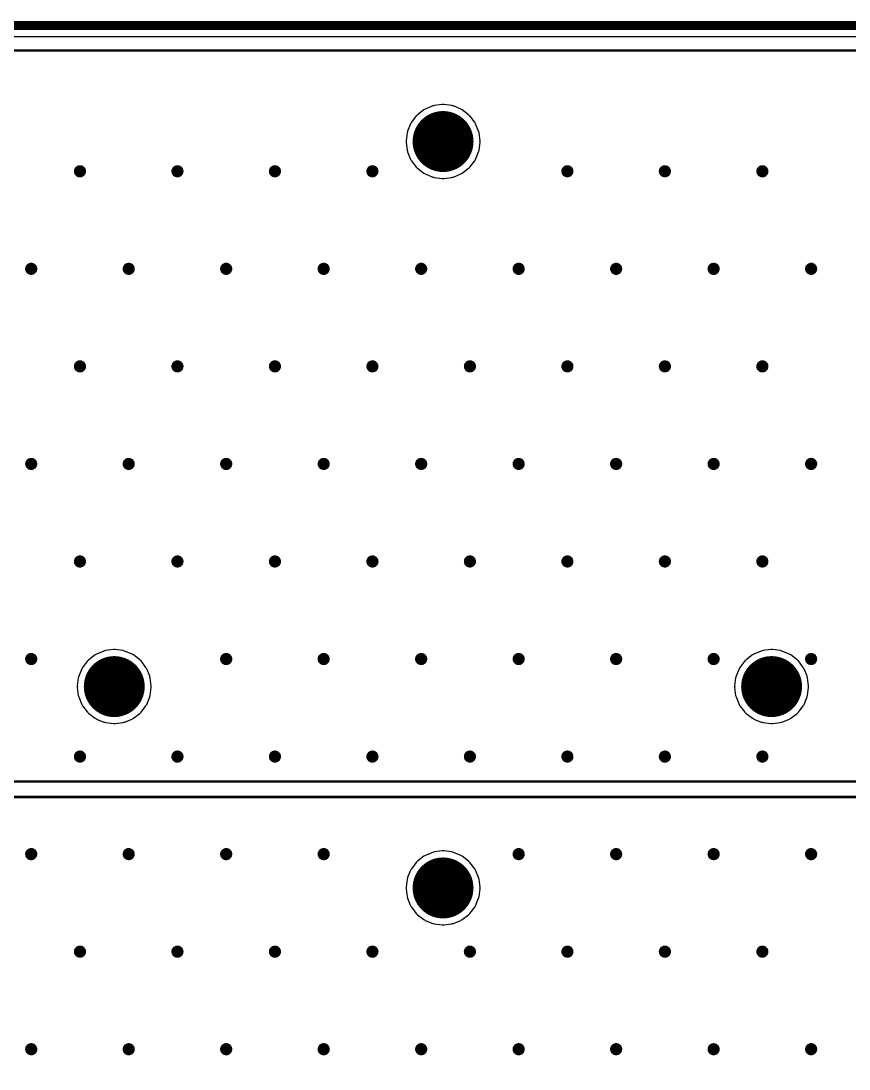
# Model space of a CAD drawing. Header units: millimetres. Extents: x 56 to 179, y 42 to 122.
# Drawn here: x 97.58 to 131.56, y 79.19 to 122.16 of the extents above; entities that cross this region are included whole.
import ezdxf

# ---------------------------------------------------------------- set-up
doc = ezdxf.new("R2010")
doc.units = ezdxf.units.MM
for name, color, linetype in [('BottomLayer', 5, 'Continuous'), ('BottomSolder', 6, 'Continuous'), ('KeepOutLayer', 6, 'Continuous'), ('Mechanical29', 56, 'Continuous'), ('MultiLayer', 9, 'Continuous'), ('PadHoleLayer', 156, 'Continuous'), ('TopLayer', 1, 'Continuous'), ('TopOverlay', 2, 'Continuous'), ('TopSolder', 216, 'Continuous'), ('ViaHoleLayer', 16, 'Continuous')]:
    doc.layers.add(name, color=color, linetype=linetype)

# ---------------------------------------------------------------- blocks, each defined once
blk = doc.blocks.new('BATTHOLDER_9V_BH9V_PC_ND_12')
at = {"layer": 'BottomLayer'}
for points, const_width in [([(-19.666, 11.175, 1), (-18.904, 11.175, 1)], 0.762), ([(7.304, 11.175, 1), (8.066, 11.175, 1)], 0.762), ([(18.535, 6.435, 1), (20.035, 6.435, 1)], 1.5), ([(18.535, -6.265, 1), (20.035, -6.265, 1)], 1.5), ([(-6.186, -11.175, 1), (-5.424, -11.175, 1)], 0.762)]:
    blk.add_lwpolyline(points, format="xyb", close=True, dxfattribs=dict(at, const_width=const_width))
at = {"layer": 'BottomSolder'}
for points, const_width in [([(-19.717, 11.175, 1), (-18.853, 11.175, 1)], 0.864), ([(7.253, 11.175, 1), (8.117, 11.175, 1)], 0.864), ([(18.484, 6.435, 1), (20.086, 6.435, 1)], 1.602), ([(18.484, -6.265, 1), (20.086, -6.265, 1)], 1.602), ([(-6.237, -11.175, 1), (-5.373, -11.175, 1)], 0.864)]:
    blk.add_lwpolyline(points, format="xyb", close=True, dxfattribs=dict(at, const_width=const_width))
at = {"layer": 'MultiLayer'}
for points, const_width in [([(-19.666, 11.175, 1), (-18.904, 11.175, 1)], 0.762), ([(7.304, 11.175, 1), (8.066, 11.175, 1)], 0.762), ([(18.535, 6.435, 1), (20.035, 6.435, 1)], 1.5), ([(18.535, -6.265, 1), (20.035, -6.265, 1)], 1.5), ([(-6.186, -11.175, 1), (-5.424, -11.175, 1)], 0.762)]:
    blk.add_lwpolyline(points, format="xyb", close=True, dxfattribs=dict(at, const_width=const_width))
at = {"layer": 'PadHoleLayer'}
for points, const_width in [([(-19.91, 11.175, 1), (-18.66, 11.175, 1)], 1.25), ([(7.06, 11.175, 1), (8.31, 11.175, 1)], 1.25), ([(18.985, 6.435, 1), (19.585, 6.435, 1)], 0.6), ([(18.985, -6.265, 1), (19.585, -6.265, 1)], 0.6), ([(-6.43, -11.175, 1), (-5.18, -11.175, 1)], 1.25)]:
    blk.add_lwpolyline(points, format="xyb", close=True, dxfattribs=dict(at, const_width=const_width))
at = {"layer": 'TopLayer'}
for points, const_width in [([(-19.666, 11.175, 1), (-18.904, 11.175, 1)], 0.762), ([(7.304, 11.175, 1), (8.066, 11.175, 1)], 0.762), ([(18.535, 6.435, 1), (20.035, 6.435, 1)], 1.5), ([(18.535, -6.265, 1), (20.035, -6.265, 1)], 1.5), ([(-6.186, -11.175, 1), (-5.424, -11.175, 1)], 0.762)]:
    blk.add_lwpolyline(points, format="xyb", close=True, dxfattribs=dict(at, const_width=const_width))
at = {"layer": 'TopOverlay', "const_width": 0.1}
for points in [[(21.526, 15.064), (-33.076, 15.064)], [(-33.076, 15.064), (-33.076, -14.906)], [(21.526, 15.064), (21.526, -14.906)], [(21.526, -14.906), (-33.076, -14.906)]]:
    blk.add_lwpolyline(points, dxfattribs=at)
at = {"layer": 'TopOverlay', "const_width": 0.05}
for points in [[(-33.101, 15.064, 1), (-33.051, 15.064, 1)], [(-33.101, 15.064, 1), (-33.051, 15.064, 1)], [(21.501, 15.064, 1), (21.551, 15.064, 1)], [(21.501, 15.064, 1), (21.551, 15.064, 1)], [(-33.101, -14.906, 1), (-33.051, -14.906, 1)], [(-33.101, -14.906, 1), (-33.051, -14.906, 1)], [(21.501, -14.906, 1), (21.551, -14.906, 1)], [(21.501, -14.906, 1), (21.551, -14.906, 1)]]:
    blk.add_lwpolyline(points, format="xyb", close=True, dxfattribs=at)
at = {"layer": 'TopSolder'}
for points, const_width in [([(-19.717, 11.175, 1), (-18.853, 11.175, 1)], 0.864), ([(7.253, 11.175, 1), (8.117, 11.175, 1)], 0.864), ([(18.484, 6.435, 1), (20.086, 6.435, 1)], 1.602), ([(18.484, -6.265, 1), (20.086, -6.265, 1)], 1.602), ([(-6.237, -11.175, 1), (-5.373, -11.175, 1)], 0.864)]:
    blk.add_lwpolyline(points, format="xyb", close=True, dxfattribs=dict(at, const_width=const_width))
blk = doc.blocks.new('BATTHOLDER_9V_BH9V_PC_ND_13')
at = {"layer": 'BottomLayer'}
for points, const_width in [([(-19.666, 11.175, 1), (-18.904, 11.175, 1)], 0.762), ([(7.304, 11.175, 1), (8.066, 11.175, 1)], 0.762), ([(18.535, 6.435, 1), (20.035, 6.435, 1)], 1.5), ([(18.535, -6.265, 1), (20.035, -6.265, 1)], 1.5), ([(-6.186, -11.175, 1), (-5.424, -11.175, 1)], 0.762)]:
    blk.add_lwpolyline(points, format="xyb", close=True, dxfattribs=dict(at, const_width=const_width))
at = {"layer": 'BottomSolder'}
for points, const_width in [([(-19.717, 11.175, 1), (-18.853, 11.175, 1)], 0.864), ([(7.253, 11.175, 1), (8.117, 11.175, 1)], 0.864), ([(18.484, 6.435, 1), (20.086, 6.435, 1)], 1.602), ([(18.484, -6.265, 1), (20.086, -6.265, 1)], 1.602), ([(-6.237, -11.175, 1), (-5.373, -11.175, 1)], 0.864)]:
    blk.add_lwpolyline(points, format="xyb", close=True, dxfattribs=dict(at, const_width=const_width))
at = {"layer": 'MultiLayer'}
for points, const_width in [([(-19.666, 11.175, 1), (-18.904, 11.175, 1)], 0.762), ([(7.304, 11.175, 1), (8.066, 11.175, 1)], 0.762), ([(18.535, 6.435, 1), (20.035, 6.435, 1)], 1.5), ([(18.535, -6.265, 1), (20.035, -6.265, 1)], 1.5), ([(-6.186, -11.175, 1), (-5.424, -11.175, 1)], 0.762)]:
    blk.add_lwpolyline(points, format="xyb", close=True, dxfattribs=dict(at, const_width=const_width))
at = {"layer": 'PadHoleLayer'}
for points, const_width in [([(-19.91, 11.175, 1), (-18.66, 11.175, 1)], 1.25), ([(7.06, 11.175, 1), (8.31, 11.175, 1)], 1.25), ([(18.985, 6.435, 1), (19.585, 6.435, 1)], 0.6), ([(18.985, -6.265, 1), (19.585, -6.265, 1)], 0.6), ([(-6.43, -11.175, 1), (-5.18, -11.175, 1)], 1.25)]:
    blk.add_lwpolyline(points, format="xyb", close=True, dxfattribs=dict(at, const_width=const_width))
at = {"layer": 'TopLayer'}
for points, const_width in [([(-19.666, 11.175, 1), (-18.904, 11.175, 1)], 0.762), ([(7.304, 11.175, 1), (8.066, 11.175, 1)], 0.762), ([(18.535, 6.435, 1), (20.035, 6.435, 1)], 1.5), ([(18.535, -6.265, 1), (20.035, -6.265, 1)], 1.5), ([(-6.186, -11.175, 1), (-5.424, -11.175, 1)], 0.762)]:
    blk.add_lwpolyline(points, format="xyb", close=True, dxfattribs=dict(at, const_width=const_width))
at = {"layer": 'TopOverlay', "const_width": 0.1}
for points in [[(21.526, 15.064), (-33.076, 15.064)], [(-33.076, 15.064), (-33.076, -14.906)], [(21.526, 15.064), (21.526, -14.906)], [(21.526, -14.906), (-33.076, -14.906)]]:
    blk.add_lwpolyline(points, dxfattribs=at)
at = {"layer": 'TopOverlay', "const_width": 0.05}
for points in [[(-33.101, 15.064, 1), (-33.051, 15.064, 1)], [(-33.101, 15.064, 1), (-33.051, 15.064, 1)], [(21.501, 15.064, 1), (21.551, 15.064, 1)], [(21.501, 15.064, 1), (21.551, 15.064, 1)], [(-33.101, -14.906, 1), (-33.051, -14.906, 1)], [(-33.101, -14.906, 1), (-33.051, -14.906, 1)], [(21.501, -14.906, 1), (21.551, -14.906, 1)], [(21.501, -14.906, 1), (21.551, -14.906, 1)]]:
    blk.add_lwpolyline(points, format="xyb", close=True, dxfattribs=at)
at = {"layer": 'TopSolder'}
for points, const_width in [([(-19.717, 11.175, 1), (-18.853, 11.175, 1)], 0.864), ([(7.253, 11.175, 1), (8.117, 11.175, 1)], 0.864), ([(18.484, 6.435, 1), (20.086, 6.435, 1)], 1.602), ([(18.484, -6.265, 1), (20.086, -6.265, 1)], 1.602), ([(-6.237, -11.175, 1), (-5.373, -11.175, 1)], 0.864)]:
    blk.add_lwpolyline(points, format="xyb", close=True, dxfattribs=dict(at, const_width=const_width))

msp = doc.modelspace()

# ---------------------------------------------------------------- linework, layer by layer
at = {"layer": 'BottomLayer'}
for p, q in [((57.538, 121.532), (154.552, 121.532)), ((114.473, 118.677), (114.169, 118.551)), ((114.506, 118.684), (114.473, 118.677)), ((114.538, 118.695), (114.506, 118.684)), ((114.864, 118.738), (114.538, 118.695)), ((114.881, 118.736), (114.864, 118.738)), ((114.898, 118.74), (114.881, 118.736)), ((114.915, 118.736), (114.898, 118.74)), ((114.932, 118.738), (114.915, 118.736)), ((115.258, 118.695), (114.932, 118.738)), ((115.29, 118.684), (115.258, 118.695)), ((115.323, 118.677), (115.29, 118.684)), ((115.628, 118.551), (115.323, 118.677)), ((113.801, 118.269), (113.601, 118.008)), ((113.827, 118.292), (113.801, 118.269)), ((113.849, 118.317), (113.827, 118.292)), ((114.11, 118.517), (113.849, 118.317)), ((114.14, 118.532), (114.11, 118.517)), ((114.169, 118.551), (114.14, 118.532)), ((115.656, 118.532), (115.628, 118.551)), ((115.686, 118.517), (115.656, 118.532)), ((115.947, 118.317), (115.686, 118.517)), ((115.97, 118.292), (115.947, 118.317)), ((115.995, 118.269), (115.97, 118.292)), ((116.195, 118.008), (115.995, 118.269)), ((113.567, 117.949), (113.441, 117.645)), ((113.586, 117.978), (113.567, 117.949)), ((113.601, 118.008), (113.586, 117.978)), ((116.21, 117.978), (116.195, 118.008)), ((116.229, 117.949), (116.21, 117.978)), ((116.355, 117.645), (116.229, 117.949)), ((113.423, 117.58), (113.38, 117.254)), ((113.434, 117.612), (113.423, 117.58)), ((113.441, 117.645), (113.434, 117.612)), ((116.362, 117.612), (116.355, 117.645)), ((116.373, 117.58), (116.362, 117.612)), ((116.416, 117.254), (116.373, 117.58)), ((113.38, 117.254), (113.383, 117.22)), ((113.383, 117.22), (113.38, 117.186)), ((113.38, 117.186), (113.423, 116.86)), ((116.373, 116.86), (116.416, 117.186)), ((116.413, 117.22), (116.416, 117.254)), ((116.416, 117.186), (116.413, 117.22)), ((113.423, 116.86), (113.434, 116.828)), ((113.434, 116.828), (113.441, 116.795)), ((113.441, 116.795), (113.567, 116.49)), ((113.567, 116.49), (113.586, 116.462)), ((116.21, 116.462), (116.229, 116.49)), ((116.229, 116.49), (116.355, 116.795)), ((116.355, 116.795), (116.362, 116.828)), ((116.362, 116.828), (116.373, 116.86)), ((113.586, 116.462), (113.601, 116.432)), ((113.601, 116.432), (113.801, 116.171)), ((113.801, 116.171), (113.827, 116.148)), ((113.827, 116.148), (113.849, 116.123)), ((113.849, 116.123), (114.11, 115.923)), ((115.686, 115.923), (115.947, 116.123)), ((115.947, 116.123), (115.97, 116.148)), ((115.97, 116.148), (115.995, 116.171)), ((115.995, 116.171), (116.195, 116.432)), ((116.195, 116.432), (116.21, 116.462)), ((114.11, 115.923), (114.14, 115.908)), ((114.14, 115.908), (114.169, 115.889)), ((114.169, 115.889), (114.473, 115.763)), ((114.473, 115.763), (114.506, 115.756)), ((114.506, 115.756), (114.538, 115.745)), ((114.538, 115.745), (114.864, 115.702)), ((114.864, 115.702), (114.881, 115.704)), ((114.881, 115.704), (114.898, 115.7)), ((114.898, 115.7), (114.915, 115.704)), ((114.915, 115.704), (114.932, 115.702)), ((114.932, 115.702), (115.258, 115.745)), ((115.258, 115.745), (115.29, 115.756)), ((115.29, 115.756), (115.323, 115.763)), ((115.323, 115.763), (115.628, 115.889)), ((115.628, 115.889), (115.656, 115.908)), ((115.656, 115.908), (115.686, 115.923)), ((100.983, 96.327), (100.679, 96.201)), ((101.016, 96.334), (100.983, 96.327)), ((101.048, 96.345), (101.016, 96.334)), ((101.374, 96.388), (101.048, 96.345)), ((101.391, 96.386), (101.374, 96.388)), ((101.408, 96.39), (101.391, 96.386)), ((101.425, 96.386), (101.408, 96.39)), ((101.442, 96.388), (101.425, 96.386)), ((101.768, 96.345), (101.442, 96.388)), ((101.8, 96.334), (101.768, 96.345)), ((101.833, 96.327), (101.8, 96.334)), ((102.137, 96.201), (101.833, 96.327)), ((127.953, 96.327), (127.648, 96.201)), ((127.986, 96.334), (127.953, 96.327)), ((128.018, 96.345), (127.986, 96.334)), ((128.344, 96.388), (128.018, 96.345)), ((128.361, 96.386), (128.344, 96.388)), ((128.378, 96.39), (128.361, 96.386)), ((128.395, 96.386), (128.378, 96.39)), ((128.412, 96.388), (128.395, 96.386)), ((128.738, 96.345), (128.412, 96.388)), ((128.77, 96.334), (128.738, 96.345)), ((128.803, 96.327), (128.77, 96.334)), ((129.107, 96.201), (128.803, 96.327)), ((100.311, 95.919), (100.111, 95.658)), ((100.336, 95.941), (100.311, 95.919)), ((100.359, 95.967), (100.336, 95.941)), ((100.62, 96.167), (100.359, 95.967)), ((100.65, 96.182), (100.62, 96.167)), ((100.679, 96.201), (100.65, 96.182)), ((102.166, 96.182), (102.137, 96.201)), ((102.196, 96.167), (102.166, 96.182)), ((102.457, 95.967), (102.196, 96.167)), ((102.479, 95.941), (102.457, 95.967)), ((102.505, 95.919), (102.479, 95.941)), ((102.705, 95.658), (102.505, 95.919)), ((127.281, 95.919), (127.081, 95.658)), ((127.306, 95.941), (127.281, 95.919)), ((127.329, 95.967), (127.306, 95.941)), ((127.59, 96.167), (127.329, 95.967)), ((127.62, 96.182), (127.59, 96.167)), ((127.648, 96.201), (127.62, 96.182)), ((129.136, 96.182), (129.107, 96.201)), ((129.166, 96.167), (129.136, 96.182)), ((129.427, 95.967), (129.166, 96.167)), ((129.449, 95.941), (129.427, 95.967)), ((129.475, 95.919), (129.449, 95.941)), ((129.675, 95.658), (129.475, 95.919)), ((100.077, 95.599), (99.951, 95.295)), ((100.096, 95.628), (100.077, 95.599)), ((100.111, 95.658), (100.096, 95.628)), ((102.72, 95.628), (102.705, 95.658)), ((102.739, 95.599), (102.72, 95.628)), ((102.865, 95.295), (102.739, 95.599)), ((127.047, 95.599), (126.921, 95.295)), ((127.066, 95.628), (127.047, 95.599)), ((127.081, 95.658), (127.066, 95.628)), ((129.69, 95.628), (129.675, 95.658)), ((129.709, 95.599), (129.69, 95.628)), ((129.835, 95.295), (129.709, 95.599)), ((99.933, 95.23), (99.89, 94.904)), ((99.944, 95.262), (99.933, 95.23)), ((99.951, 95.295), (99.944, 95.262)), ((102.872, 95.262), (102.865, 95.295)), ((102.883, 95.23), (102.872, 95.262)), ((102.926, 94.904), (102.883, 95.23)), ((126.903, 95.23), (126.86, 94.904)), ((126.914, 95.262), (126.903, 95.23)), ((126.921, 95.295), (126.914, 95.262)), ((129.842, 95.262), (129.835, 95.295)), ((129.853, 95.23), (129.842, 95.262)), ((129.896, 94.904), (129.853, 95.23)), ((99.89, 94.904), (99.893, 94.87)), ((99.893, 94.87), (99.89, 94.836)), ((99.89, 94.836), (99.933, 94.51)), ((102.883, 94.51), (102.926, 94.836)), ((102.923, 94.87), (102.926, 94.904)), ((102.926, 94.836), (102.923, 94.87)), ((126.86, 94.904), (126.863, 94.87)), ((126.863, 94.87), (126.86, 94.836)), ((126.86, 94.836), (126.903, 94.51)), ((129.853, 94.51), (129.896, 94.836)), ((129.893, 94.87), (129.896, 94.904)), ((129.896, 94.836), (129.893, 94.87)), ((99.933, 94.51), (99.944, 94.478)), ((99.944, 94.478), (99.951, 94.445)), ((99.951, 94.445), (100.077, 94.14)), ((100.077, 94.14), (100.096, 94.112)), ((102.72, 94.112), (102.739, 94.14)), ((102.739, 94.14), (102.865, 94.445)), ((102.865, 94.445), (102.872, 94.478)), ((102.872, 94.478), (102.883, 94.51)), ((126.903, 94.51), (126.914, 94.478)), ((126.914, 94.478), (126.921, 94.445)), ((126.921, 94.445), (127.047, 94.14)), ((127.047, 94.14), (127.066, 94.112)), ((129.69, 94.112), (129.709, 94.14)), ((129.709, 94.14), (129.835, 94.445)), ((129.835, 94.445), (129.842, 94.478)), ((129.842, 94.478), (129.853, 94.51)), ((100.096, 94.112), (100.111, 94.082)), ((100.111, 94.082), (100.311, 93.821)), ((100.311, 93.821), (100.336, 93.798)), ((100.336, 93.798), (100.359, 93.773)), ((100.359, 93.773), (100.62, 93.573)), ((102.196, 93.573), (102.457, 93.773)), ((102.457, 93.773), (102.479, 93.798)), ((102.479, 93.798), (102.505, 93.821)), ((102.505, 93.821), (102.705, 94.082)), ((102.705, 94.082), (102.72, 94.112)), ((127.066, 94.112), (127.081, 94.082)), ((127.081, 94.082), (127.281, 93.821)), ((127.281, 93.821), (127.307, 93.798)), ((127.307, 93.798), (127.329, 93.773)), ((127.329, 93.773), (127.59, 93.573)), ((129.166, 93.573), (129.427, 93.773)), ((129.427, 93.773), (129.45, 93.798)), ((129.45, 93.798), (129.475, 93.821)), ((129.475, 93.821), (129.675, 94.082)), ((129.675, 94.082), (129.69, 94.112)), ((100.62, 93.573), (100.65, 93.558)), ((100.65, 93.558), (100.679, 93.539)), ((100.679, 93.539), (100.983, 93.413)), ((100.983, 93.413), (101.016, 93.406)), ((101.016, 93.406), (101.048, 93.395)), ((101.048, 93.395), (101.374, 93.352)), ((101.374, 93.352), (101.391, 93.354)), ((101.391, 93.354), (101.408, 93.35)), ((101.408, 93.35), (101.425, 93.354)), ((101.425, 93.354), (101.442, 93.352)), ((101.442, 93.352), (101.768, 93.395)), ((101.768, 93.395), (101.8, 93.406)), ((101.8, 93.406), (101.833, 93.413)), ((101.833, 93.413), (102.137, 93.539)), ((102.137, 93.539), (102.166, 93.558)), ((102.166, 93.558), (102.196, 93.573)), ((127.59, 93.573), (127.62, 93.558)), ((127.62, 93.558), (127.648, 93.539)), ((127.648, 93.539), (127.953, 93.413)), ((127.953, 93.413), (127.986, 93.406)), ((127.986, 93.406), (128.018, 93.395)), ((128.018, 93.395), (128.344, 93.352)), ((128.344, 93.352), (128.361, 93.354)), ((128.361, 93.354), (128.378, 93.35)), ((128.378, 93.35), (128.395, 93.354)), ((128.395, 93.354), (128.412, 93.352)), ((128.412, 93.352), (128.738, 93.395)), ((128.738, 93.395), (128.77, 93.406)), ((128.77, 93.406), (128.803, 93.413)), ((128.803, 93.413), (129.107, 93.539)), ((129.107, 93.539), (129.136, 93.558)), ((129.136, 93.558), (129.166, 93.573)), ((114.864, 88.131), (114.538, 88.088)), ((114.881, 88.129), (114.864, 88.131)), ((114.898, 88.133), (114.881, 88.129)), ((114.915, 88.129), (114.898, 88.133)), ((114.932, 88.131), (114.915, 88.129)), ((115.258, 88.088), (114.932, 88.131)), ((113.827, 87.685), (113.801, 87.662)), ((113.849, 87.71), (113.827, 87.685)), ((114.11, 87.91), (113.849, 87.71)), ((114.14, 87.925), (114.11, 87.91)), ((114.169, 87.944), (114.14, 87.925)), ((114.473, 88.07), (114.169, 87.944)), ((114.506, 88.077), (114.473, 88.07)), ((114.538, 88.088), (114.506, 88.077)), ((115.29, 88.077), (115.258, 88.088)), ((115.323, 88.07), (115.29, 88.077)), ((115.628, 87.944), (115.323, 88.07)), ((115.656, 87.925), (115.628, 87.944)), ((115.686, 87.91), (115.656, 87.925)), ((115.947, 87.71), (115.686, 87.91)), ((115.97, 87.685), (115.947, 87.71)), ((115.995, 87.662), (115.97, 87.685)), ((113.567, 87.342), (113.441, 87.038)), ((113.586, 87.371), (113.567, 87.342)), ((113.601, 87.401), (113.586, 87.371)), ((113.801, 87.662), (113.601, 87.401)), ((116.195, 87.401), (115.995, 87.662)), ((116.21, 87.371), (116.195, 87.401)), ((116.229, 87.342), (116.21, 87.371)), ((116.355, 87.038), (116.229, 87.342)), ((113.423, 86.973), (113.38, 86.647)), ((113.434, 87.005), (113.423, 86.973)), ((113.441, 87.038), (113.434, 87.005)), ((116.362, 87.005), (116.355, 87.038)), ((116.373, 86.973), (116.362, 87.005)), ((116.416, 86.647), (116.373, 86.973)), ((113.38, 86.647), (113.383, 86.613)), ((113.383, 86.613), (113.38, 86.579)), ((113.38, 86.579), (113.423, 86.253)), ((116.373, 86.253), (116.416, 86.579)), ((116.413, 86.613), (116.416, 86.647)), ((116.416, 86.579), (116.413, 86.613)), ((113.423, 86.253), (113.434, 86.221)), ((113.434, 86.221), (113.441, 86.188)), ((113.441, 86.188), (113.567, 85.883)), ((116.229, 85.883), (116.355, 86.188)), ((116.355, 86.188), (116.362, 86.221)), ((116.362, 86.221), (116.373, 86.253)), ((113.567, 85.883), (113.586, 85.855)), ((113.586, 85.855), (113.601, 85.825)), ((113.601, 85.825), (113.801, 85.564)), ((113.801, 85.564), (113.827, 85.541)), ((113.827, 85.541), (113.849, 85.516)), ((115.947, 85.516), (115.97, 85.541)), ((115.97, 85.541), (115.995, 85.564)), ((115.995, 85.564), (116.195, 85.825)), ((116.195, 85.825), (116.21, 85.855)), ((116.21, 85.855), (116.229, 85.883)), ((113.849, 85.516), (114.11, 85.316)), ((114.11, 85.316), (114.14, 85.301)), ((114.14, 85.301), (114.169, 85.282)), ((114.169, 85.282), (114.473, 85.156)), ((114.473, 85.156), (114.506, 85.149)), ((114.506, 85.149), (114.538, 85.138)), ((114.538, 85.138), (114.864, 85.095)), ((114.864, 85.095), (114.881, 85.097)), ((114.881, 85.097), (114.898, 85.093)), ((114.898, 85.093), (114.915, 85.097)), ((114.915, 85.097), (114.932, 85.095)), ((114.932, 85.095), (115.258, 85.138)), ((115.258, 85.138), (115.29, 85.149)), ((115.29, 85.149), (115.323, 85.156)), ((115.323, 85.156), (115.628, 85.282)), ((115.628, 85.282), (115.656, 85.301)), ((115.656, 85.301), (115.686, 85.316)), ((115.686, 85.316), (115.947, 85.516))]:
    msp.add_line(p, q, dxfattribs=at)
at = {"layer": 'BottomLayer', "const_width": 0.25}
for points in [[(99.875, 116, 1), (100.125, 116, 1)], [(103.875, 116, 1), (104.125, 116, 1)], [(107.875, 116, 1), (108.125, 116, 1)], [(111.875, 116, 1), (112.125, 116, 1)], [(119.875, 116, 1), (120.125, 116, 1)], [(123.875, 116, 1), (124.125, 116, 1)], [(127.875, 116, 1), (128.125, 116, 1)], [(97.875, 112, 1), (98.125, 112, 1)], [(101.875, 112, 1), (102.125, 112, 1)], [(105.875, 112, 1), (106.125, 112, 1)], [(109.875, 112, 1), (110.125, 112, 1)], [(113.875, 112, 1), (114.125, 112, 1)], [(117.875, 112, 1), (118.125, 112, 1)], [(121.875, 112, 1), (122.125, 112, 1)], [(125.875, 112, 1), (126.125, 112, 1)], [(129.875, 112, 1), (130.125, 112, 1)], [(99.875, 108, 1), (100.125, 108, 1)], [(103.875, 108, 1), (104.125, 108, 1)], [(107.875, 108, 1), (108.125, 108, 1)], [(111.875, 108, 1), (112.125, 108, 1)], [(115.875, 108, 1), (116.125, 108, 1)], [(119.875, 108, 1), (120.125, 108, 1)], [(123.875, 108, 1), (124.125, 108, 1)], [(127.875, 108, 1), (128.125, 108, 1)], [(97.875, 104, 1), (98.125, 104, 1)], [(101.875, 104, 1), (102.125, 104, 1)], [(105.875, 104, 1), (106.125, 104, 1)], [(109.875, 104, 1), (110.125, 104, 1)], [(113.875, 104, 1), (114.125, 104, 1)], [(117.875, 104, 1), (118.125, 104, 1)], [(121.875, 104, 1), (122.125, 104, 1)], [(125.875, 104, 1), (126.125, 104, 1)], [(129.875, 104, 1), (130.125, 104, 1)], [(99.875, 100, 1), (100.125, 100, 1)], [(103.875, 100, 1), (104.125, 100, 1)], [(107.875, 100, 1), (108.125, 100, 1)], [(111.875, 100, 1), (112.125, 100, 1)], [(115.875, 100, 1), (116.125, 100, 1)], [(119.875, 100, 1), (120.125, 100, 1)], [(123.875, 100, 1), (124.125, 100, 1)], [(127.875, 100, 1), (128.125, 100, 1)], [(97.875, 96, 1), (98.125, 96, 1)], [(105.875, 96, 1), (106.125, 96, 1)], [(109.875, 96, 1), (110.125, 96, 1)], [(113.875, 96, 1), (114.125, 96, 1)], [(117.875, 96, 1), (118.125, 96, 1)], [(121.875, 96, 1), (122.125, 96, 1)], [(125.875, 96, 1), (126.125, 96, 1)], [(129.875, 96, 1), (130.125, 96, 1)], [(99.875, 92, 1), (100.125, 92, 1)], [(103.875, 92, 1), (104.125, 92, 1)], [(107.875, 92, 1), (108.125, 92, 1)], [(111.875, 92, 1), (112.125, 92, 1)], [(115.875, 92, 1), (116.125, 92, 1)], [(119.875, 92, 1), (120.125, 92, 1)], [(123.875, 92, 1), (124.125, 92, 1)], [(127.875, 92, 1), (128.125, 92, 1)], [(97.875, 88, 1), (98.125, 88, 1)], [(101.875, 88, 1), (102.125, 88, 1)], [(105.875, 88, 1), (106.125, 88, 1)], [(109.875, 88, 1), (110.125, 88, 1)], [(117.875, 88, 1), (118.125, 88, 1)], [(121.875, 88, 1), (122.125, 88, 1)], [(125.875, 88, 1), (126.125, 88, 1)], [(129.875, 88, 1), (130.125, 88, 1)], [(99.875, 84, 1), (100.125, 84, 1)], [(103.875, 84, 1), (104.125, 84, 1)], [(107.875, 84, 1), (108.125, 84, 1)], [(111.875, 84, 1), (112.125, 84, 1)], [(115.875, 84, 1), (116.125, 84, 1)], [(119.875, 84, 1), (120.125, 84, 1)], [(123.875, 84, 1), (124.125, 84, 1)], [(127.875, 84, 1), (128.125, 84, 1)], [(97.875, 80, 1), (98.125, 80, 1)], [(101.875, 80, 1), (102.125, 80, 1)], [(105.875, 80, 1), (106.125, 80, 1)], [(109.875, 80, 1), (110.125, 80, 1)], [(113.875, 80, 1), (114.125, 80, 1)], [(117.875, 80, 1), (118.125, 80, 1)], [(121.875, 80, 1), (122.125, 80, 1)], [(125.875, 80, 1), (126.125, 80, 1)], [(129.875, 80, 1), (130.125, 80, 1)]]:
    msp.add_lwpolyline(points, format="xyb", close=True, dxfattribs=at)
at = {"layer": 'KeepOutLayer', "const_width": 0.254}
msp.add_lwpolyline([(57.15, 121.92), (154.94, 121.92)], dxfattribs=at)
at = {"layer": 'Mechanical29', "const_width": 0.254}
msp.add_lwpolyline([(57.023, 122.037), (155.023, 122.037)], dxfattribs=at)
at = {"layer": 'MultiLayer', "const_width": 0.25}
for points in [[(99.875, 116, 1), (100.125, 116, 1)], [(103.875, 116, 1), (104.125, 116, 1)], [(107.875, 116, 1), (108.125, 116, 1)], [(111.875, 116, 1), (112.125, 116, 1)], [(119.875, 116, 1), (120.125, 116, 1)], [(123.875, 116, 1), (124.125, 116, 1)], [(127.875, 116, 1), (128.125, 116, 1)], [(97.875, 112, 1), (98.125, 112, 1)], [(101.875, 112, 1), (102.125, 112, 1)], [(105.875, 112, 1), (106.125, 112, 1)], [(109.875, 112, 1), (110.125, 112, 1)], [(113.875, 112, 1), (114.125, 112, 1)], [(117.875, 112, 1), (118.125, 112, 1)], [(121.875, 112, 1), (122.125, 112, 1)], [(125.875, 112, 1), (126.125, 112, 1)], [(129.875, 112, 1), (130.125, 112, 1)], [(99.875, 108, 1), (100.125, 108, 1)], [(103.875, 108, 1), (104.125, 108, 1)], [(107.875, 108, 1), (108.125, 108, 1)], [(111.875, 108, 1), (112.125, 108, 1)], [(115.875, 108, 1), (116.125, 108, 1)], [(119.875, 108, 1), (120.125, 108, 1)], [(123.875, 108, 1), (124.125, 108, 1)], [(127.875, 108, 1), (128.125, 108, 1)], [(97.875, 104, 1), (98.125, 104, 1)], [(101.875, 104, 1), (102.125, 104, 1)], [(105.875, 104, 1), (106.125, 104, 1)], [(109.875, 104, 1), (110.125, 104, 1)], [(113.875, 104, 1), (114.125, 104, 1)], [(117.875, 104, 1), (118.125, 104, 1)], [(121.875, 104, 1), (122.125, 104, 1)], [(125.875, 104, 1), (126.125, 104, 1)], [(129.875, 104, 1), (130.125, 104, 1)], [(99.875, 100, 1), (100.125, 100, 1)], [(103.875, 100, 1), (104.125, 100, 1)], [(107.875, 100, 1), (108.125, 100, 1)], [(111.875, 100, 1), (112.125, 100, 1)], [(115.875, 100, 1), (116.125, 100, 1)], [(119.875, 100, 1), (120.125, 100, 1)], [(123.875, 100, 1), (124.125, 100, 1)], [(127.875, 100, 1), (128.125, 100, 1)], [(97.875, 96, 1), (98.125, 96, 1)], [(105.875, 96, 1), (106.125, 96, 1)], [(109.875, 96, 1), (110.125, 96, 1)], [(113.875, 96, 1), (114.125, 96, 1)], [(117.875, 96, 1), (118.125, 96, 1)], [(121.875, 96, 1), (122.125, 96, 1)], [(125.875, 96, 1), (126.125, 96, 1)], [(129.875, 96, 1), (130.125, 96, 1)], [(99.875, 92, 1), (100.125, 92, 1)], [(103.875, 92, 1), (104.125, 92, 1)], [(107.875, 92, 1), (108.125, 92, 1)], [(111.875, 92, 1), (112.125, 92, 1)], [(115.875, 92, 1), (116.125, 92, 1)], [(119.875, 92, 1), (120.125, 92, 1)], [(123.875, 92, 1), (124.125, 92, 1)], [(127.875, 92, 1), (128.125, 92, 1)], [(97.875, 88, 1), (98.125, 88, 1)], [(101.875, 88, 1), (102.125, 88, 1)], [(105.875, 88, 1), (106.125, 88, 1)], [(109.875, 88, 1), (110.125, 88, 1)], [(117.875, 88, 1), (118.125, 88, 1)], [(121.875, 88, 1), (122.125, 88, 1)], [(125.875, 88, 1), (126.125, 88, 1)], [(129.875, 88, 1), (130.125, 88, 1)], [(99.875, 84, 1), (100.125, 84, 1)], [(103.875, 84, 1), (104.125, 84, 1)], [(107.875, 84, 1), (108.125, 84, 1)], [(111.875, 84, 1), (112.125, 84, 1)], [(115.875, 84, 1), (116.125, 84, 1)], [(119.875, 84, 1), (120.125, 84, 1)], [(123.875, 84, 1), (124.125, 84, 1)], [(127.875, 84, 1), (128.125, 84, 1)], [(97.875, 80, 1), (98.125, 80, 1)], [(101.875, 80, 1), (102.125, 80, 1)], [(105.875, 80, 1), (106.125, 80, 1)], [(109.875, 80, 1), (110.125, 80, 1)], [(113.875, 80, 1), (114.125, 80, 1)], [(117.875, 80, 1), (118.125, 80, 1)], [(121.875, 80, 1), (122.125, 80, 1)], [(125.875, 80, 1), (126.125, 80, 1)], [(129.875, 80, 1), (130.125, 80, 1)]]:
    msp.add_lwpolyline(points, format="xyb", close=True, dxfattribs=at)
at = {"layer": 'TopLayer'}
for p, q in [((57.538, 121.532), (154.552, 121.532)), ((114.473, 118.677), (114.169, 118.551)), ((114.506, 118.684), (114.473, 118.677)), ((114.538, 118.695), (114.506, 118.684)), ((114.864, 118.738), (114.538, 118.695)), ((114.881, 118.736), (114.864, 118.738)), ((114.898, 118.74), (114.881, 118.736)), ((114.915, 118.736), (114.898, 118.74)), ((114.932, 118.738), (114.915, 118.736)), ((115.258, 118.695), (114.932, 118.738)), ((115.29, 118.684), (115.258, 118.695)), ((115.323, 118.677), (115.29, 118.684)), ((115.628, 118.551), (115.323, 118.677)), ((113.801, 118.269), (113.601, 118.008)), ((113.827, 118.292), (113.801, 118.269)), ((113.849, 118.317), (113.827, 118.292)), ((114.11, 118.517), (113.849, 118.317)), ((114.14, 118.532), (114.11, 118.517)), ((114.169, 118.551), (114.14, 118.532)), ((115.656, 118.532), (115.628, 118.551)), ((115.686, 118.517), (115.656, 118.532)), ((115.947, 118.317), (115.686, 118.517)), ((115.97, 118.292), (115.947, 118.317)), ((115.995, 118.269), (115.97, 118.292)), ((116.195, 118.008), (115.995, 118.269)), ((113.567, 117.949), (113.441, 117.645)), ((113.586, 117.978), (113.567, 117.949)), ((113.601, 118.008), (113.586, 117.978)), ((116.21, 117.978), (116.195, 118.008)), ((116.229, 117.949), (116.21, 117.978)), ((116.355, 117.645), (116.229, 117.949)), ((113.423, 117.58), (113.38, 117.254)), ((113.434, 117.612), (113.423, 117.58)), ((113.441, 117.645), (113.434, 117.612)), ((116.362, 117.612), (116.355, 117.645)), ((116.373, 117.58), (116.362, 117.612)), ((116.416, 117.254), (116.373, 117.58)), ((113.38, 117.254), (113.383, 117.22)), ((113.383, 117.22), (113.38, 117.186)), ((113.38, 117.186), (113.423, 116.86)), ((116.373, 116.86), (116.416, 117.186)), ((116.413, 117.22), (116.416, 117.254)), ((116.416, 117.186), (116.413, 117.22)), ((113.423, 116.86), (113.434, 116.828)), ((113.434, 116.828), (113.441, 116.795)), ((113.441, 116.795), (113.567, 116.49)), ((113.567, 116.49), (113.586, 116.462)), ((116.21, 116.462), (116.229, 116.49)), ((116.229, 116.49), (116.355, 116.795)), ((116.355, 116.795), (116.362, 116.828)), ((116.362, 116.828), (116.373, 116.86)), ((113.586, 116.462), (113.601, 116.432)), ((113.601, 116.432), (113.801, 116.171)), ((113.801, 116.171), (113.827, 116.148)), ((113.827, 116.148), (113.849, 116.123)), ((113.849, 116.123), (114.11, 115.923)), ((115.686, 115.923), (115.947, 116.123)), ((115.947, 116.123), (115.97, 116.148)), ((115.97, 116.148), (115.995, 116.171)), ((115.995, 116.171), (116.195, 116.432)), ((116.195, 116.432), (116.21, 116.462)), ((114.11, 115.923), (114.14, 115.908)), ((114.14, 115.908), (114.169, 115.889)), ((114.169, 115.889), (114.473, 115.763)), ((114.473, 115.763), (114.506, 115.756)), ((114.506, 115.756), (114.538, 115.745)), ((114.538, 115.745), (114.864, 115.702)), ((114.864, 115.702), (114.881, 115.704)), ((114.881, 115.704), (114.898, 115.7)), ((114.898, 115.7), (114.915, 115.704)), ((114.915, 115.704), (114.932, 115.702)), ((114.932, 115.702), (115.258, 115.745)), ((115.258, 115.745), (115.29, 115.756)), ((115.29, 115.756), (115.323, 115.763)), ((115.323, 115.763), (115.628, 115.889)), ((115.628, 115.889), (115.656, 115.908)), ((115.656, 115.908), (115.686, 115.923)), ((100.983, 96.327), (100.679, 96.201)), ((101.016, 96.334), (100.983, 96.327)), ((101.048, 96.345), (101.016, 96.334)), ((101.374, 96.388), (101.048, 96.345)), ((101.391, 96.386), (101.374, 96.388)), ((101.408, 96.39), (101.391, 96.386)), ((101.425, 96.386), (101.408, 96.39)), ((101.442, 96.388), (101.425, 96.386)), ((101.768, 96.345), (101.442, 96.388)), ((101.8, 96.334), (101.768, 96.345)), ((101.833, 96.327), (101.8, 96.334)), ((102.137, 96.201), (101.833, 96.327)), ((127.953, 96.327), (127.648, 96.201)), ((127.986, 96.334), (127.953, 96.327)), ((128.018, 96.345), (127.986, 96.334)), ((128.344, 96.388), (128.018, 96.345)), ((128.361, 96.386), (128.344, 96.388)), ((128.378, 96.39), (128.361, 96.386)), ((128.395, 96.386), (128.378, 96.39)), ((128.412, 96.388), (128.395, 96.386)), ((128.738, 96.345), (128.412, 96.388)), ((128.77, 96.334), (128.738, 96.345)), ((128.803, 96.327), (128.77, 96.334)), ((129.107, 96.201), (128.803, 96.327)), ((100.311, 95.919), (100.111, 95.658)), ((100.336, 95.941), (100.311, 95.919)), ((100.359, 95.967), (100.336, 95.941)), ((100.62, 96.167), (100.359, 95.967)), ((100.65, 96.182), (100.62, 96.167)), ((100.679, 96.201), (100.65, 96.182)), ((102.166, 96.182), (102.137, 96.201)), ((102.196, 96.167), (102.166, 96.182)), ((102.457, 95.967), (102.196, 96.167)), ((102.479, 95.941), (102.457, 95.967)), ((102.505, 95.919), (102.479, 95.941)), ((102.705, 95.658), (102.505, 95.919)), ((127.281, 95.919), (127.081, 95.658)), ((127.306, 95.941), (127.281, 95.919)), ((127.329, 95.967), (127.306, 95.941)), ((127.59, 96.167), (127.329, 95.967)), ((127.62, 96.182), (127.59, 96.167)), ((127.648, 96.201), (127.62, 96.182)), ((129.136, 96.182), (129.107, 96.201)), ((129.166, 96.167), (129.136, 96.182)), ((129.427, 95.967), (129.166, 96.167)), ((129.449, 95.941), (129.427, 95.967)), ((129.475, 95.919), (129.449, 95.941)), ((129.675, 95.658), (129.475, 95.919)), ((100.077, 95.599), (99.951, 95.295)), ((100.096, 95.628), (100.077, 95.599)), ((100.111, 95.658), (100.096, 95.628)), ((102.72, 95.628), (102.705, 95.658)), ((102.739, 95.599), (102.72, 95.628)), ((102.865, 95.295), (102.739, 95.599)), ((127.047, 95.599), (126.921, 95.295)), ((127.066, 95.628), (127.047, 95.599)), ((127.081, 95.658), (127.066, 95.628)), ((129.69, 95.628), (129.675, 95.658)), ((129.709, 95.599), (129.69, 95.628)), ((129.835, 95.295), (129.709, 95.599)), ((99.933, 95.23), (99.89, 94.904)), ((99.944, 95.262), (99.933, 95.23)), ((99.951, 95.295), (99.944, 95.262)), ((102.872, 95.262), (102.865, 95.295)), ((102.883, 95.23), (102.872, 95.262)), ((102.926, 94.904), (102.883, 95.23)), ((126.903, 95.23), (126.86, 94.904)), ((126.914, 95.262), (126.903, 95.23)), ((126.921, 95.295), (126.914, 95.262)), ((129.842, 95.262), (129.835, 95.295)), ((129.853, 95.23), (129.842, 95.262)), ((129.896, 94.904), (129.853, 95.23)), ((99.89, 94.904), (99.893, 94.87)), ((99.893, 94.87), (99.89, 94.836)), ((99.89, 94.836), (99.933, 94.51)), ((102.883, 94.51), (102.926, 94.836)), ((102.923, 94.87), (102.926, 94.904)), ((102.926, 94.836), (102.923, 94.87)), ((126.86, 94.904), (126.863, 94.87)), ((126.863, 94.87), (126.86, 94.836)), ((126.86, 94.836), (126.903, 94.51)), ((129.853, 94.51), (129.896, 94.836)), ((129.893, 94.87), (129.896, 94.904)), ((129.896, 94.836), (129.893, 94.87)), ((99.933, 94.51), (99.944, 94.478)), ((99.944, 94.478), (99.951, 94.445)), ((99.951, 94.445), (100.077, 94.14)), ((100.077, 94.14), (100.096, 94.112)), ((102.72, 94.112), (102.739, 94.14)), ((102.739, 94.14), (102.865, 94.445)), ((102.865, 94.445), (102.872, 94.478)), ((102.872, 94.478), (102.883, 94.51)), ((126.903, 94.51), (126.914, 94.478)), ((126.914, 94.478), (126.921, 94.445)), ((126.921, 94.445), (127.047, 94.14)), ((127.047, 94.14), (127.066, 94.112)), ((129.69, 94.112), (129.709, 94.14)), ((129.709, 94.14), (129.835, 94.445)), ((129.835, 94.445), (129.842, 94.478)), ((129.842, 94.478), (129.853, 94.51)), ((100.096, 94.112), (100.111, 94.082)), ((100.111, 94.082), (100.311, 93.821)), ((100.311, 93.821), (100.336, 93.798)), ((100.336, 93.798), (100.359, 93.773)), ((100.359, 93.773), (100.62, 93.573)), ((102.196, 93.573), (102.457, 93.773)), ((102.457, 93.773), (102.479, 93.798)), ((102.479, 93.798), (102.505, 93.821)), ((102.505, 93.821), (102.705, 94.082)), ((102.705, 94.082), (102.72, 94.112)), ((127.066, 94.112), (127.081, 94.082)), ((127.081, 94.082), (127.281, 93.821)), ((127.281, 93.821), (127.307, 93.798)), ((127.307, 93.798), (127.329, 93.773)), ((127.329, 93.773), (127.59, 93.573)), ((129.166, 93.573), (129.427, 93.773)), ((129.427, 93.773), (129.45, 93.798)), ((129.45, 93.798), (129.475, 93.821)), ((129.475, 93.821), (129.675, 94.082)), ((129.675, 94.082), (129.69, 94.112)), ((100.62, 93.573), (100.65, 93.558)), ((100.65, 93.558), (100.679, 93.539)), ((100.679, 93.539), (100.983, 93.413)), ((100.983, 93.413), (101.016, 93.406)), ((101.016, 93.406), (101.048, 93.395)), ((101.048, 93.395), (101.374, 93.352)), ((101.374, 93.352), (101.391, 93.354)), ((101.391, 93.354), (101.408, 93.35)), ((101.408, 93.35), (101.425, 93.354)), ((101.425, 93.354), (101.442, 93.352)), ((101.442, 93.352), (101.768, 93.395)), ((101.768, 93.395), (101.8, 93.406)), ((101.8, 93.406), (101.833, 93.413)), ((101.833, 93.413), (102.137, 93.539)), ((102.137, 93.539), (102.166, 93.558)), ((102.166, 93.558), (102.196, 93.573)), ((127.59, 93.573), (127.62, 93.558)), ((127.62, 93.558), (127.648, 93.539)), ((127.648, 93.539), (127.953, 93.413)), ((127.953, 93.413), (127.986, 93.406)), ((127.986, 93.406), (128.018, 93.395)), ((128.018, 93.395), (128.344, 93.352)), ((128.344, 93.352), (128.361, 93.354)), ((128.361, 93.354), (128.378, 93.35)), ((128.378, 93.35), (128.395, 93.354)), ((128.395, 93.354), (128.412, 93.352)), ((128.412, 93.352), (128.738, 93.395)), ((128.738, 93.395), (128.77, 93.406)), ((128.77, 93.406), (128.803, 93.413)), ((128.803, 93.413), (129.107, 93.539)), ((129.107, 93.539), (129.136, 93.558)), ((129.136, 93.558), (129.166, 93.573)), ((114.864, 88.131), (114.538, 88.088)), ((114.881, 88.129), (114.864, 88.131)), ((114.898, 88.133), (114.881, 88.129)), ((114.915, 88.129), (114.898, 88.133)), ((114.932, 88.131), (114.915, 88.129)), ((115.258, 88.088), (114.932, 88.131)), ((113.827, 87.685), (113.801, 87.662)), ((113.849, 87.71), (113.827, 87.685)), ((114.11, 87.91), (113.849, 87.71)), ((114.14, 87.925), (114.11, 87.91)), ((114.169, 87.944), (114.14, 87.925)), ((114.473, 88.07), (114.169, 87.944)), ((114.506, 88.077), (114.473, 88.07)), ((114.538, 88.088), (114.506, 88.077)), ((115.29, 88.077), (115.258, 88.088)), ((115.323, 88.07), (115.29, 88.077)), ((115.628, 87.944), (115.323, 88.07)), ((115.656, 87.925), (115.628, 87.944)), ((115.686, 87.91), (115.656, 87.925)), ((115.947, 87.71), (115.686, 87.91)), ((115.97, 87.685), (115.947, 87.71)), ((115.995, 87.662), (115.97, 87.685)), ((113.567, 87.342), (113.441, 87.038)), ((113.586, 87.371), (113.567, 87.342)), ((113.601, 87.401), (113.586, 87.371)), ((113.801, 87.662), (113.601, 87.401)), ((116.195, 87.401), (115.995, 87.662)), ((116.21, 87.371), (116.195, 87.401)), ((116.229, 87.342), (116.21, 87.371)), ((116.355, 87.038), (116.229, 87.342)), ((113.423, 86.973), (113.38, 86.647)), ((113.434, 87.005), (113.423, 86.973)), ((113.441, 87.038), (113.434, 87.005)), ((116.362, 87.005), (116.355, 87.038)), ((116.373, 86.973), (116.362, 87.005)), ((116.416, 86.647), (116.373, 86.973)), ((113.38, 86.647), (113.383, 86.613)), ((113.383, 86.613), (113.38, 86.579)), ((113.38, 86.579), (113.423, 86.253)), ((116.373, 86.253), (116.416, 86.579)), ((116.413, 86.613), (116.416, 86.647)), ((116.416, 86.579), (116.413, 86.613)), ((113.423, 86.253), (113.434, 86.221)), ((113.434, 86.221), (113.441, 86.188)), ((113.441, 86.188), (113.567, 85.883)), ((116.229, 85.883), (116.355, 86.188)), ((116.355, 86.188), (116.362, 86.221)), ((116.362, 86.221), (116.373, 86.253)), ((113.567, 85.883), (113.586, 85.855)), ((113.586, 85.855), (113.601, 85.825)), ((113.601, 85.825), (113.801, 85.564)), ((113.801, 85.564), (113.827, 85.541)), ((113.827, 85.541), (113.849, 85.516)), ((115.947, 85.516), (115.97, 85.541)), ((115.97, 85.541), (115.995, 85.564)), ((115.995, 85.564), (116.195, 85.825)), ((116.195, 85.825), (116.21, 85.855)), ((116.21, 85.855), (116.229, 85.883)), ((113.849, 85.516), (114.11, 85.316)), ((114.11, 85.316), (114.14, 85.301)), ((114.14, 85.301), (114.169, 85.282)), ((114.169, 85.282), (114.473, 85.156)), ((114.473, 85.156), (114.506, 85.149)), ((114.506, 85.149), (114.538, 85.138)), ((114.538, 85.138), (114.864, 85.095)), ((114.864, 85.095), (114.881, 85.097)), ((114.881, 85.097), (114.898, 85.093)), ((114.898, 85.093), (114.915, 85.097)), ((114.915, 85.097), (114.932, 85.095)), ((114.932, 85.095), (115.258, 85.138)), ((115.258, 85.138), (115.29, 85.149)), ((115.29, 85.149), (115.323, 85.156)), ((115.323, 85.156), (115.628, 85.282)), ((115.628, 85.282), (115.656, 85.301)), ((115.656, 85.301), (115.686, 85.316)), ((115.686, 85.316), (115.947, 85.516))]:
    msp.add_line(p, q, dxfattribs=at)
at = {"layer": 'TopLayer', "const_width": 0.25}
for points in [[(99.875, 116, 1), (100.125, 116, 1)], [(103.875, 116, 1), (104.125, 116, 1)], [(107.875, 116, 1), (108.125, 116, 1)], [(111.875, 116, 1), (112.125, 116, 1)], [(119.875, 116, 1), (120.125, 116, 1)], [(123.875, 116, 1), (124.125, 116, 1)], [(127.875, 116, 1), (128.125, 116, 1)], [(97.875, 112, 1), (98.125, 112, 1)], [(101.875, 112, 1), (102.125, 112, 1)], [(105.875, 112, 1), (106.125, 112, 1)], [(109.875, 112, 1), (110.125, 112, 1)], [(113.875, 112, 1), (114.125, 112, 1)], [(117.875, 112, 1), (118.125, 112, 1)], [(121.875, 112, 1), (122.125, 112, 1)], [(125.875, 112, 1), (126.125, 112, 1)], [(129.875, 112, 1), (130.125, 112, 1)], [(99.875, 108, 1), (100.125, 108, 1)], [(103.875, 108, 1), (104.125, 108, 1)], [(107.875, 108, 1), (108.125, 108, 1)], [(111.875, 108, 1), (112.125, 108, 1)], [(115.875, 108, 1), (116.125, 108, 1)], [(119.875, 108, 1), (120.125, 108, 1)], [(123.875, 108, 1), (124.125, 108, 1)], [(127.875, 108, 1), (128.125, 108, 1)], [(97.875, 104, 1), (98.125, 104, 1)], [(101.875, 104, 1), (102.125, 104, 1)], [(105.875, 104, 1), (106.125, 104, 1)], [(109.875, 104, 1), (110.125, 104, 1)], [(113.875, 104, 1), (114.125, 104, 1)], [(117.875, 104, 1), (118.125, 104, 1)], [(121.875, 104, 1), (122.125, 104, 1)], [(125.875, 104, 1), (126.125, 104, 1)], [(129.875, 104, 1), (130.125, 104, 1)], [(99.875, 100, 1), (100.125, 100, 1)], [(103.875, 100, 1), (104.125, 100, 1)], [(107.875, 100, 1), (108.125, 100, 1)], [(111.875, 100, 1), (112.125, 100, 1)], [(115.875, 100, 1), (116.125, 100, 1)], [(119.875, 100, 1), (120.125, 100, 1)], [(123.875, 100, 1), (124.125, 100, 1)], [(127.875, 100, 1), (128.125, 100, 1)], [(97.875, 96, 1), (98.125, 96, 1)], [(105.875, 96, 1), (106.125, 96, 1)], [(109.875, 96, 1), (110.125, 96, 1)], [(113.875, 96, 1), (114.125, 96, 1)], [(117.875, 96, 1), (118.125, 96, 1)], [(121.875, 96, 1), (122.125, 96, 1)], [(125.875, 96, 1), (126.125, 96, 1)], [(129.875, 96, 1), (130.125, 96, 1)], [(99.875, 92, 1), (100.125, 92, 1)], [(103.875, 92, 1), (104.125, 92, 1)], [(107.875, 92, 1), (108.125, 92, 1)], [(111.875, 92, 1), (112.125, 92, 1)], [(115.875, 92, 1), (116.125, 92, 1)], [(119.875, 92, 1), (120.125, 92, 1)], [(123.875, 92, 1), (124.125, 92, 1)], [(127.875, 92, 1), (128.125, 92, 1)], [(97.875, 88, 1), (98.125, 88, 1)], [(101.875, 88, 1), (102.125, 88, 1)], [(105.875, 88, 1), (106.125, 88, 1)], [(109.875, 88, 1), (110.125, 88, 1)], [(117.875, 88, 1), (118.125, 88, 1)], [(121.875, 88, 1), (122.125, 88, 1)], [(125.875, 88, 1), (126.125, 88, 1)], [(129.875, 88, 1), (130.125, 88, 1)], [(99.875, 84, 1), (100.125, 84, 1)], [(103.875, 84, 1), (104.125, 84, 1)], [(107.875, 84, 1), (108.125, 84, 1)], [(111.875, 84, 1), (112.125, 84, 1)], [(115.875, 84, 1), (116.125, 84, 1)], [(119.875, 84, 1), (120.125, 84, 1)], [(123.875, 84, 1), (124.125, 84, 1)], [(127.875, 84, 1), (128.125, 84, 1)], [(97.875, 80, 1), (98.125, 80, 1)], [(101.875, 80, 1), (102.125, 80, 1)], [(105.875, 80, 1), (106.125, 80, 1)], [(109.875, 80, 1), (110.125, 80, 1)], [(113.875, 80, 1), (114.125, 80, 1)], [(117.875, 80, 1), (118.125, 80, 1)], [(121.875, 80, 1), (122.125, 80, 1)], [(125.875, 80, 1), (126.125, 80, 1)], [(129.875, 80, 1), (130.125, 80, 1)]]:
    msp.add_lwpolyline(points, format="xyb", close=True, dxfattribs=at)
at = {"layer": 'ViaHoleLayer', "const_width": 0.15}
for points in [[(99.925, 116, 1), (100.075, 116, 1)], [(103.925, 116, 1), (104.075, 116, 1)], [(107.925, 116, 1), (108.075, 116, 1)], [(111.925, 116, 1), (112.075, 116, 1)], [(119.925, 116, 1), (120.075, 116, 1)], [(123.925, 116, 1), (124.075, 116, 1)], [(127.925, 116, 1), (128.075, 116, 1)], [(97.925, 112, 1), (98.075, 112, 1)], [(101.925, 112, 1), (102.075, 112, 1)], [(105.925, 112, 1), (106.075, 112, 1)], [(109.925, 112, 1), (110.075, 112, 1)], [(113.925, 112, 1), (114.075, 112, 1)], [(117.925, 112, 1), (118.075, 112, 1)], [(121.925, 112, 1), (122.075, 112, 1)], [(125.925, 112, 1), (126.075, 112, 1)], [(129.925, 112, 1), (130.075, 112, 1)], [(99.925, 108, 1), (100.075, 108, 1)], [(103.925, 108, 1), (104.075, 108, 1)], [(107.925, 108, 1), (108.075, 108, 1)], [(111.925, 108, 1), (112.075, 108, 1)], [(115.925, 108, 1), (116.075, 108, 1)], [(119.925, 108, 1), (120.075, 108, 1)], [(123.925, 108, 1), (124.075, 108, 1)], [(127.925, 108, 1), (128.075, 108, 1)], [(97.925, 104, 1), (98.075, 104, 1)], [(101.925, 104, 1), (102.075, 104, 1)], [(105.925, 104, 1), (106.075, 104, 1)], [(109.925, 104, 1), (110.075, 104, 1)], [(113.925, 104, 1), (114.075, 104, 1)], [(117.925, 104, 1), (118.075, 104, 1)], [(121.925, 104, 1), (122.075, 104, 1)], [(125.925, 104, 1), (126.075, 104, 1)], [(129.925, 104, 1), (130.075, 104, 1)], [(99.925, 100, 1), (100.075, 100, 1)], [(103.925, 100, 1), (104.075, 100, 1)], [(107.925, 100, 1), (108.075, 100, 1)], [(111.925, 100, 1), (112.075, 100, 1)], [(115.925, 100, 1), (116.075, 100, 1)], [(119.925, 100, 1), (120.075, 100, 1)], [(123.925, 100, 1), (124.075, 100, 1)], [(127.925, 100, 1), (128.075, 100, 1)], [(97.925, 96, 1), (98.075, 96, 1)], [(105.925, 96, 1), (106.075, 96, 1)], [(109.925, 96, 1), (110.075, 96, 1)], [(113.925, 96, 1), (114.075, 96, 1)], [(117.925, 96, 1), (118.075, 96, 1)], [(121.925, 96, 1), (122.075, 96, 1)], [(125.925, 96, 1), (126.075, 96, 1)], [(129.925, 96, 1), (130.075, 96, 1)], [(99.925, 92, 1), (100.075, 92, 1)], [(103.925, 92, 1), (104.075, 92, 1)], [(107.925, 92, 1), (108.075, 92, 1)], [(111.925, 92, 1), (112.075, 92, 1)], [(115.925, 92, 1), (116.075, 92, 1)], [(119.925, 92, 1), (120.075, 92, 1)], [(123.925, 92, 1), (124.075, 92, 1)], [(127.925, 92, 1), (128.075, 92, 1)], [(97.925, 88, 1), (98.075, 88, 1)], [(101.925, 88, 1), (102.075, 88, 1)], [(105.925, 88, 1), (106.075, 88, 1)], [(109.925, 88, 1), (110.075, 88, 1)], [(117.925, 88, 1), (118.075, 88, 1)], [(121.925, 88, 1), (122.075, 88, 1)], [(125.925, 88, 1), (126.075, 88, 1)], [(129.925, 88, 1), (130.075, 88, 1)], [(99.925, 84, 1), (100.075, 84, 1)], [(103.925, 84, 1), (104.075, 84, 1)], [(107.925, 84, 1), (108.075, 84, 1)], [(111.925, 84, 1), (112.075, 84, 1)], [(115.925, 84, 1), (116.075, 84, 1)], [(119.925, 84, 1), (120.075, 84, 1)], [(123.925, 84, 1), (124.075, 84, 1)], [(127.925, 84, 1), (128.075, 84, 1)], [(97.925, 80, 1), (98.075, 80, 1)], [(101.925, 80, 1), (102.075, 80, 1)], [(105.925, 80, 1), (106.075, 80, 1)], [(109.925, 80, 1), (110.075, 80, 1)], [(113.925, 80, 1), (114.075, 80, 1)], [(117.925, 80, 1), (118.075, 80, 1)], [(121.925, 80, 1), (122.075, 80, 1)], [(125.925, 80, 1), (126.075, 80, 1)], [(129.925, 80, 1), (130.075, 80, 1)]]:
    msp.add_lwpolyline(points, format="xyb", close=True, dxfattribs=at)

# ---------------------------------------------------------------- block references
at = {"rotation": 180}
for name, p in [('BATTHOLDER_9V_BH9V_PC_ND_12', (109.093, 106.045)), ('BATTHOLDER_9V_BH9V_PC_ND_13', (109.093, 75.438))]:
    msp.add_blockref(name, p, dxfattribs=at)

doc.saveas('drawing.dxf')
